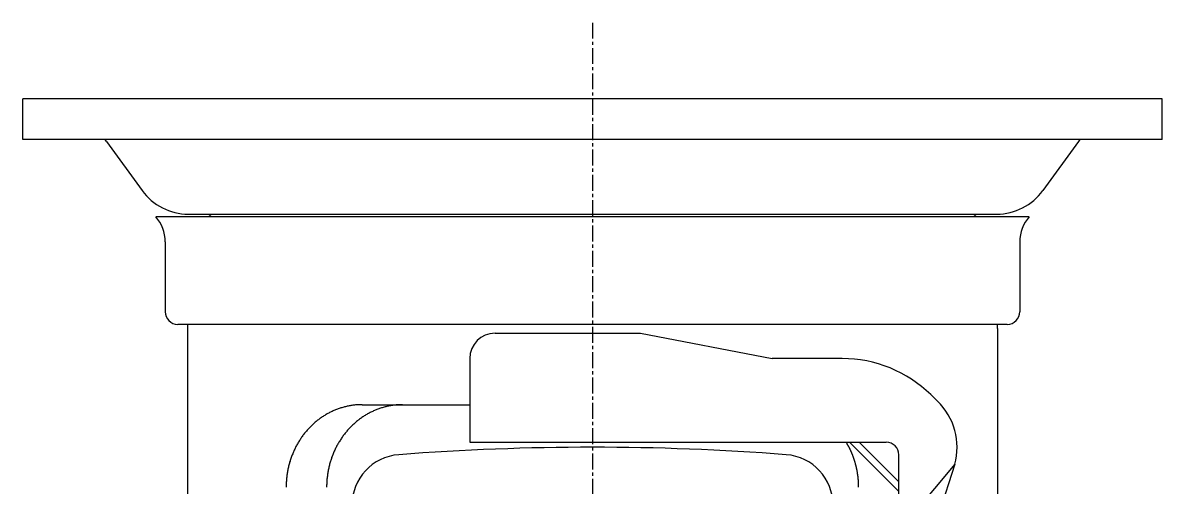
# Model space of a CAD drawing. Extents: x -3464 to -3184, y -524 to -53.
# Drawn here: x -3463.8 to -3373.8, y -278.9 to -242.3 of the extents above; entities that cross this region are included whole.
import ezdxf

# ---------------------------------------------------------------- set-up
doc = ezdxf.new("R2010")
doc.units = 0
doc.linetypes.add('CENTER', pattern=[2, 1.25, -0.25, 0.25, -0.25])
doc.layers.get('0').update_dxf_attribs({"linetype": 'CONTINUOUS'})
doc.layers.add('CENTER', color=1, linetype='CENTER')

msp = doc.modelspace()

# ---------------------------------------------------------------- linework, layer by layer
at = {"color": 7, "linetype": 'CONTINUOUS'}
for p, q in [((-3463.847, -251.469), (-3463.847, -248.269)), ((-3373.847, -248.269), (-3463.847, -248.269)), ((-3373.847, -251.469), (-3373.847, -248.269)), ((-3373.847, -251.469), (-3463.847, -251.469)), ((-3457.227, -251.635), (-3454.421, -255.509)), ((-3380.467, -251.635), (-3383.273, -255.509)), ((-3450.777, -257.369), (-3386.917, -257.369)), ((-3448.93, -257.369), (-3449.19, -257.569)), ((-3388.764, -257.369), (-3388.504, -257.569)), ((-3384.347, -257.569), (-3453.347, -257.569)), ((-3452.597, -259.554), (-3452.597, -265.069)), ((-3385.097, -259.554), (-3385.097, -265.069)), ((-3386.097, -266.069), (-3451.597, -266.069)), ((-3450.847, -266.407), (-3450.847, -300.335)), ((-3426.547, -266.764), (-3415.047, -266.764)), ((-3415.047, -266.764), (-3404.657, -268.767)), ((-3386.847, -266.407), (-3386.847, -283.536)), ((-3428.547, -268.754), (-3428.547, -275.367)), ((-3399.122, -268.767), (-3404.657, -268.767)), ((-3392.133, -271.616), (-3391.605, -272.131)), ((-3437.047, -272.407), (-3428.547, -272.407)), ((-3428.547, -275.367), (-3395.647, -275.367)), ((-3394.647, -279.264), (-3398.544, -275.367)), ((-3394.647, -278.498), (-3397.778, -275.367)), ((-3394.647, -321.425), (-3394.647, -276.354)), ((-3390.239, -277.113), (-3393.472, -280.952)), ((-3390.239, -277.113), (-3392.047, -282.754))]:
    msp.add_line(p, q, dxfattribs=at)
for points in [[(-3437.05, -272.407, 0), (-3437.12, -272.407, 0), (-3437.19, -272.409, 0), (-3437.27, -272.411, 0), (-3437.34, -272.415, 0), (-3437.42, -272.419, 0), (-3437.49, -272.425, 0), (-3437.56, -272.431, 0), (-3437.64, -272.438, 0), (-3437.71, -272.447, 0), (-3437.78, -272.456, 0), (-3437.85, -272.466, 0), (-3437.93, -272.477, 0), (-3438, -272.49, 0), (-3438.07, -272.503, 0), (-3438.15, -272.517, 0), (-3438.22, -272.532, 0), (-3438.29, -272.548, 0), (-3438.36, -272.565, 0), (-3438.43, -272.583, 0), (-3438.5, -272.602, 0), (-3438.58, -272.622, 0), (-3438.65, -272.643, 0), (-3438.72, -272.665, 0), (-3438.79, -272.687, 0), (-3438.86, -272.711, 0), (-3438.93, -272.736, 0), (-3439, -272.761, 0), (-3439.07, -272.788, 0), (-3439.14, -272.815, 0), (-3439.21, -272.843, 0), (-3439.27, -272.872, 0), (-3439.34, -272.903, 0), (-3439.41, -272.934, 0), (-3439.48, -272.966, 0), (-3439.55, -272.998, 0), (-3439.61, -273.032, 0), (-3439.68, -273.067, 0), (-3439.74, -273.102, 0), (-3439.81, -273.139, 0), (-3439.88, -273.176, 0), (-3439.94, -273.214, 0), (-3440, -273.253, 0), (-3440.07, -273.293, 0), (-3440.13, -273.333, 0), (-3440.19, -273.375, 0), (-3440.26, -273.417, 0), (-3440.32, -273.46, 0), (-3440.38, -273.504, 0), (-3440.44, -273.549, 0), (-3440.5, -273.595, 0), (-3440.56, -273.641, 0), (-3440.62, -273.688, 0), (-3440.68, -273.736, 0), (-3440.74, -273.785, 0), (-3440.8, -273.835, 0), (-3440.85, -273.885, 0), (-3440.91, -273.936, 0), (-3440.97, -273.988, 0), (-3441.02, -274.04, 0), (-3441.08, -274.094, 0), (-3441.13, -274.148, 0), (-3441.18, -274.203, 0), (-3441.24, -274.258, 0), (-3441.29, -274.314, 0), (-3441.34, -274.371, 0), (-3441.39, -274.429, 0), (-3441.44, -274.487, 0), (-3441.49, -274.546, 0), (-3441.54, -274.605, 0), (-3441.59, -274.665, 0), (-3441.64, -274.726, 0), (-3441.69, -274.788, 0), (-3441.73, -274.85, 0), (-3441.78, -274.912, 0), (-3441.82, -274.976, 0), (-3441.87, -275.04, 0), (-3441.91, -275.104, 0), (-3441.95, -275.169, 0), (-3441.99, -275.235, 0), (-3442.04, -275.301, 0), (-3442.08, -275.368, 0), (-3442.12, -275.435, 0), (-3442.16, -275.503, 0), (-3442.19, -275.571, 0), (-3442.23, -275.64, 0), (-3442.27, -275.709, 0), (-3442.3, -275.779, 0), (-3442.34, -275.849, 0), (-3442.37, -275.92, 0), (-3442.41, -275.991, 0), (-3442.44, -276.062, 0), (-3442.47, -276.134, 0), (-3442.5, -276.207, 0), (-3442.53, -276.28, 0), (-3442.56, -276.353, 0), (-3442.59, -276.427, 0), (-3442.62, -276.501, 0), (-3442.65, -276.575, 0), (-3442.67, -276.65, 0), (-3442.7, -276.725, 0), (-3442.72, -276.8, 0), (-3442.74, -276.876, 0), (-3442.77, -276.952, 0), (-3442.79, -277.028, 0), (-3442.81, -277.105, 0), (-3442.83, -277.182, 0), (-3442.85, -277.259, 0), (-3442.87, -277.336, 0), (-3442.88, -277.414, 0), (-3442.9, -277.492, 0), (-3442.92, -277.57, 0), (-3442.93, -277.648, 0), (-3442.95, -277.727, 0), (-3442.96, -277.805, 0), (-3442.97, -277.884, 0), (-3442.98, -277.963, 0), (-3442.99, -278.042, 0), (-3443, -278.121, 0), (-3443.01, -278.201, 0), (-3443.02, -278.28, 0), (-3443.02, -278.36, 0), (-3443.03, -278.439, 0), (-3443.04, -278.519, 0), (-3443.04, -278.599, 0), (-3443.04, -278.679, 0), (-3443.05, -278.759, 0), (-3443.05, -278.839, 0), (-3443.05, -278.918, 0)], [(-3433.85, -272.407, 0), (-3433.92, -272.407, 0), (-3433.99, -272.409, 0), (-3434.07, -272.411, 0), (-3434.14, -272.415, 0), (-3434.22, -272.419, 0), (-3434.29, -272.425, 0), (-3434.36, -272.431, 0), (-3434.44, -272.438, 0), (-3434.51, -272.447, 0), (-3434.58, -272.456, 0), (-3434.65, -272.466, 0), (-3434.73, -272.477, 0), (-3434.8, -272.49, 0), (-3434.87, -272.503, 0), (-3434.95, -272.517, 0), (-3435.02, -272.532, 0), (-3435.09, -272.548, 0), (-3435.16, -272.565, 0), (-3435.23, -272.583, 0), (-3435.3, -272.602, 0), (-3435.38, -272.622, 0), (-3435.45, -272.643, 0), (-3435.52, -272.665, 0), (-3435.59, -272.687, 0), (-3435.66, -272.711, 0), (-3435.73, -272.736, 0), (-3435.8, -272.761, 0), (-3435.87, -272.788, 0), (-3435.94, -272.815, 0), (-3436.01, -272.843, 0), (-3436.07, -272.872, 0), (-3436.14, -272.903, 0), (-3436.21, -272.934, 0), (-3436.28, -272.966, 0), (-3436.35, -272.998, 0), (-3436.41, -273.032, 0), (-3436.48, -273.067, 0), (-3436.54, -273.102, 0), (-3436.61, -273.139, 0), (-3436.68, -273.176, 0), (-3436.74, -273.214, 0), (-3436.8, -273.253, 0), (-3436.87, -273.293, 0), (-3436.93, -273.333, 0), (-3436.99, -273.375, 0), (-3437.06, -273.417, 0), (-3437.12, -273.46, 0), (-3437.18, -273.504, 0), (-3437.24, -273.549, 0), (-3437.3, -273.595, 0), (-3437.36, -273.641, 0), (-3437.42, -273.688, 0), (-3437.48, -273.736, 0), (-3437.54, -273.785, 0), (-3437.6, -273.835, 0), (-3437.65, -273.885, 0), (-3437.71, -273.936, 0), (-3437.77, -273.988, 0), (-3437.82, -274.04, 0), (-3437.88, -274.094, 0), (-3437.93, -274.148, 0), (-3437.98, -274.203, 0), (-3438.04, -274.258, 0), (-3438.09, -274.314, 0), (-3438.14, -274.371, 0), (-3438.19, -274.429, 0), (-3438.24, -274.487, 0), (-3438.29, -274.546, 0), (-3438.34, -274.605, 0), (-3438.39, -274.665, 0), (-3438.44, -274.726, 0), (-3438.49, -274.788, 0), (-3438.53, -274.85, 0), (-3438.58, -274.912, 0), (-3438.62, -274.976, 0), (-3438.67, -275.04, 0), (-3438.71, -275.104, 0), (-3438.75, -275.169, 0), (-3438.79, -275.235, 0), (-3438.84, -275.301, 0), (-3438.88, -275.368, 0), (-3438.92, -275.435, 0), (-3438.96, -275.503, 0), (-3438.99, -275.571, 0), (-3439.03, -275.64, 0), (-3439.07, -275.709, 0), (-3439.1, -275.779, 0), (-3439.14, -275.849, 0), (-3439.17, -275.92, 0), (-3439.21, -275.991, 0), (-3439.24, -276.062, 0), (-3439.27, -276.134, 0), (-3439.3, -276.207, 0), (-3439.33, -276.28, 0), (-3439.36, -276.353, 0), (-3439.39, -276.427, 0), (-3439.42, -276.501, 0), (-3439.45, -276.575, 0), (-3439.47, -276.65, 0), (-3439.5, -276.725, 0), (-3439.52, -276.8, 0), (-3439.54, -276.876, 0), (-3439.57, -276.952, 0), (-3439.59, -277.028, 0), (-3439.61, -277.105, 0), (-3439.63, -277.182, 0), (-3439.65, -277.259, 0), (-3439.67, -277.336, 0), (-3439.68, -277.414, 0), (-3439.7, -277.492, 0), (-3439.72, -277.57, 0), (-3439.73, -277.648, 0), (-3439.75, -277.727, 0), (-3439.76, -277.805, 0), (-3439.77, -277.884, 0), (-3439.78, -277.963, 0), (-3439.79, -278.042, 0), (-3439.8, -278.121, 0), (-3439.81, -278.201, 0), (-3439.82, -278.28, 0), (-3439.82, -278.36, 0), (-3439.83, -278.439, 0), (-3439.84, -278.519, 0), (-3439.84, -278.599, 0), (-3439.84, -278.679, 0), (-3439.85, -278.759, 0), (-3439.85, -278.839, 0), (-3439.85, -278.918, 0)], [(-3398.82, -275.367, 0), (-3398.8, -275.392, 0), (-3398.79, -275.416, 0), (-3398.77, -275.441, 0), (-3398.76, -275.466, 0), (-3398.75, -275.491, 0), (-3398.73, -275.516, 0), (-3398.72, -275.541, 0), (-3398.7, -275.566, 0), (-3398.69, -275.591, 0), (-3398.68, -275.616, 0), (-3398.66, -275.642, 0), (-3398.65, -275.667, 0), (-3398.64, -275.693, 0), (-3398.62, -275.718, 0), (-3398.61, -275.744, 0), (-3398.6, -275.769, 0), (-3398.58, -275.795, 0), (-3398.57, -275.821, 0), (-3398.56, -275.847, 0), (-3398.54, -275.873, 0), (-3398.53, -275.899, 0), (-3398.52, -275.925, 0), (-3398.51, -275.951, 0), (-3398.49, -275.977, 0), (-3398.48, -276.003, 0), (-3398.47, -276.029, 0), (-3398.46, -276.056, 0), (-3398.45, -276.082, 0), (-3398.43, -276.109, 0), (-3398.42, -276.135, 0), (-3398.41, -276.162, 0), (-3398.4, -276.188, 0), (-3398.39, -276.215, 0), (-3398.38, -276.242, 0), (-3398.37, -276.268, 0), (-3398.36, -276.295, 0), (-3398.34, -276.322, 0), (-3398.33, -276.349, 0), (-3398.32, -276.376, 0), (-3398.31, -276.403, 0), (-3398.3, -276.43, 0), (-3398.29, -276.457, 0), (-3398.28, -276.485, 0), (-3398.27, -276.512, 0), (-3398.26, -276.539, 0), (-3398.25, -276.566, 0), (-3398.24, -276.594, 0), (-3398.23, -276.621, 0), (-3398.22, -276.649, 0), (-3398.21, -276.676, 0), (-3398.2, -276.704, 0), (-3398.2, -276.731, 0), (-3398.19, -276.759, 0), (-3398.18, -276.787, 0), (-3398.17, -276.815, 0), (-3398.16, -276.842, 0), (-3398.15, -276.87, 0), (-3398.14, -276.898, 0), (-3398.13, -276.926, 0), (-3398.13, -276.954, 0), (-3398.12, -276.982, 0), (-3398.11, -277.01, 0), (-3398.1, -277.038, 0), (-3398.09, -277.066, 0), (-3398.09, -277.094, 0), (-3398.08, -277.123, 0), (-3398.07, -277.151, 0), (-3398.07, -277.179, 0), (-3398.06, -277.207, 0), (-3398.05, -277.236, 0), (-3398.04, -277.264, 0), (-3398.04, -277.292, 0), (-3398.03, -277.321, 0), (-3398.02, -277.349, 0), (-3398.02, -277.378, 0), (-3398.01, -277.406, 0), (-3398, -277.435, 0), (-3398, -277.463, 0), (-3397.99, -277.492, 0), (-3397.99, -277.521, 0), (-3397.98, -277.549, 0), (-3397.98, -277.578, 0), (-3397.97, -277.607, 0), (-3397.96, -277.636, 0), (-3397.96, -277.664, 0), (-3397.95, -277.693, 0), (-3397.95, -277.722, 0), (-3397.94, -277.751, 0), (-3397.94, -277.78, 0), (-3397.93, -277.809, 0), (-3397.93, -277.838, 0), (-3397.93, -277.867, 0), (-3397.92, -277.896, 0), (-3397.92, -277.925, 0), (-3397.91, -277.954, 0), (-3397.91, -277.983, 0), (-3397.91, -278.012, 0), (-3397.9, -278.041, 0), (-3397.9, -278.07, 0), (-3397.89, -278.099, 0), (-3397.89, -278.128, 0), (-3397.89, -278.157, 0), (-3397.89, -278.186, 0), (-3397.88, -278.215, 0), (-3397.88, -278.245, 0), (-3397.88, -278.274, 0), (-3397.87, -278.303, 0), (-3397.87, -278.332, 0), (-3397.87, -278.362, 0), (-3397.87, -278.391, 0), (-3397.86, -278.42, 0), (-3397.86, -278.449, 0), (-3397.86, -278.479, 0), (-3397.86, -278.508, 0), (-3397.86, -278.537, 0), (-3397.86, -278.566, 0), (-3397.85, -278.596, 0), (-3397.85, -278.625, 0), (-3397.85, -278.654, 0), (-3397.85, -278.684, 0), (-3397.85, -278.713, 0), (-3397.85, -278.742, 0), (-3397.85, -278.772, 0), (-3397.85, -278.801, 0), (-3397.85, -278.83, 0), (-3397.85, -278.86, 0), (-3397.85, -278.889, 0), (-3397.85, -278.918, 0)]]:
    msp.add_polyline3d(points, dxfattribs=at)
for centre, radius, start, end in [((-3457.551, -251.869), 0.4, 35.91416, 90), ((-3380.143, -251.869), 0.4, 90, 144.08584), ((-3450.777, -252.869), 4.5, 215.91416, 270), ((-3386.917, -252.869), 4.5, 270, 324.08584), ((-3455.597, -259.554), 3, 0, 41.40962), ((-3382.097, -259.554), 3, 138.59038, 180), ((-3451.597, -265.069), 1, 180, 270), ((-3386.097, -265.069), 1, 270, 0), ((-3446.847, -266.407), 4, 175.15991, 180), ((-3390.847, -266.407), 4, 0, 4.84009), ((-3426.547, -268.764), 2, 90, 180), ((-3399.122, -278.767), 10, 45.65465, 90), ((-3395.051, -275.754), 5, 344.23328, 46.43948), ((-3395.647, -276.367), 1, 0, 90), ((-3418.847, -475.767), 200, 85.61083, 94.38917), ((-3433.847, -280.342), 4, 94.38917, 180), ((-3403.847, -280.342), 4, 0, 85.61083)]:
    msp.add_arc(centre, radius, start, end, dxfattribs=at)
at = {"layer": 'CENTER', "color": 1, "linetype": 'CENTER'}
msp.add_line((-3418.847, -242.269), (-3418.847, -346.767), dxfattribs=at)

doc.saveas('drawing.dxf')
